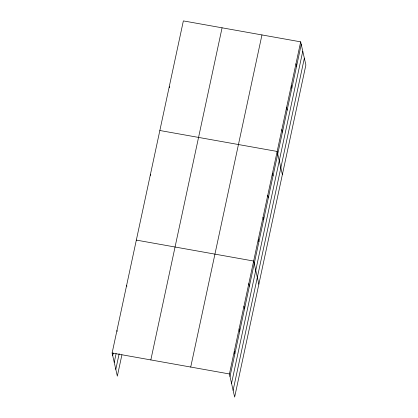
<?xml version="1.0" encoding="UTF-8"?>
<svg xmlns="http://www.w3.org/2000/svg" width="418" height="418" viewBox="0 0 418 418"><rect width="100%" height="100%" fill="white"/><g stroke="black" fill="none" stroke-linecap="round" stroke-linejoin="round"><path stroke-width="0.63" d="M121.91 354.825L117.333 376.153L112.118 353.017L183.361 20.9L300.667 41.847L305.882 64.983L234.639 397.1L229.43 373.964L300.667 41.847M112.698 355.577L113.236 353.069M114.229 362.369L116.11 353.586M115.802 369.36L119.167 353.68M150.83 359.929L222.068 27.813M190.718 367.051L261.955 34.934M230.004 376.524L301.242 44.407M231.535 383.316L302.773 51.2M233.113 390.313L304.351 58.196M159.848 130.5L277.16 151.447L282.369 174.583M136.341 240.099L253.648 261.046L258.862 284.183M112.118 353.017L229.43 373.964M295.965 63.766L296.54 66.326M291.262 85.69L291.842 88.25M286.56 107.609L287.14 110.169M281.857 129.528L282.437 132.088M272.458 173.365L273.032 175.926M267.755 195.284L268.33 197.845M263.053 217.203L263.627 219.769M258.35 239.127L258.93 241.688M248.804 283.629L249.384 286.189M243.96 306.211L244.535 308.771M239.117 328.799L239.692 331.359M234.273 351.381L234.848 353.941M169.253 86.657L169.483 87.686M150.449 174.337L150.679 175.361M126.654 285.264L126.884 286.288M116.962 330.434L117.197 331.458"/></g></svg>
